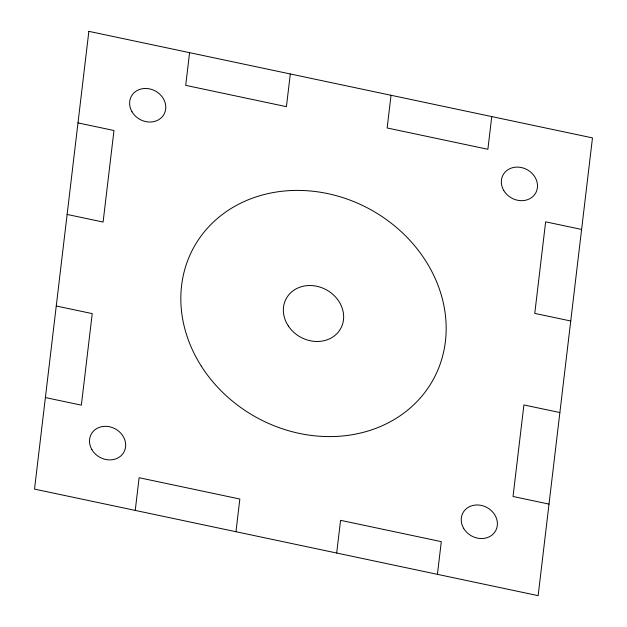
<?xml version="1.0" encoding="UTF-8"?>
<svg xmlns="http://www.w3.org/2000/svg" width="627" height="627" viewBox="0 0 627 627"><rect width="100%" height="100%" fill="white"/><g stroke="black" fill="none" stroke-linecap="round" stroke-linejoin="round"><path stroke-width="0.94" d="M135.244 510.417L139.123 477.719L239.851 499.029L235.971 531.72M189.581 52.66L185.702 85.358L286.421 106.668L290.309 73.97M336.691 553.03L340.579 520.332L441.298 541.642L437.419 574.34M391.029 95.28L387.149 127.971L487.877 149.281L491.756 116.583M77.991 122.9L113.965 130.51L103.094 222.06L67.12 214.45M581.613 229.443L545.639 221.833L534.768 313.39L570.742 321M56.258 306L92.232 313.61L81.361 405.167L45.387 397.557M559.88 412.55L523.906 404.94L513.035 496.49L549.009 504.1M88.854 31.35L34.524 489.107L538.146 595.65L592.476 137.893L88.854 31.35M288.326 325.962A31.076 26.945 29.1 0 0 340.461 328.963A31.076 26.945 29.1 0 0 311.721 285.575A31.076 26.945 29.1 0 0 288.326 325.962M91.895 449.645A18.645 16.169 29.1 0 0 123.229 453.243A18.645 16.169 29.1 0 0 107.64 426.454A18.645 16.169 29.1 0 0 91.895 449.645M463.619 528.287A18.645 16.169 29.1 0 0 494.954 531.884A18.645 16.169 29.1 0 0 479.357 505.096A18.645 16.169 29.1 0 0 463.619 528.287M503.724 190.42A18.645 16.169 29.1 0 0 535.058 194.009A18.645 16.169 29.1 0 0 519.462 167.229A18.645 16.169 29.1 0 0 503.724 190.42M131.999 111.778A18.645 16.169 29.1 0 0 163.333 115.376A18.645 16.169 29.1 0 0 147.745 88.587A18.645 16.169 29.1 0 0 131.999 111.778M201.291 366.105A136.749 118.542 29.1 0 0 430.906 383.575A136.749 118.542 29.1 0 0 308.304 190.82A136.749 118.542 29.1 0 0 201.291 366.105"/></g></svg>
